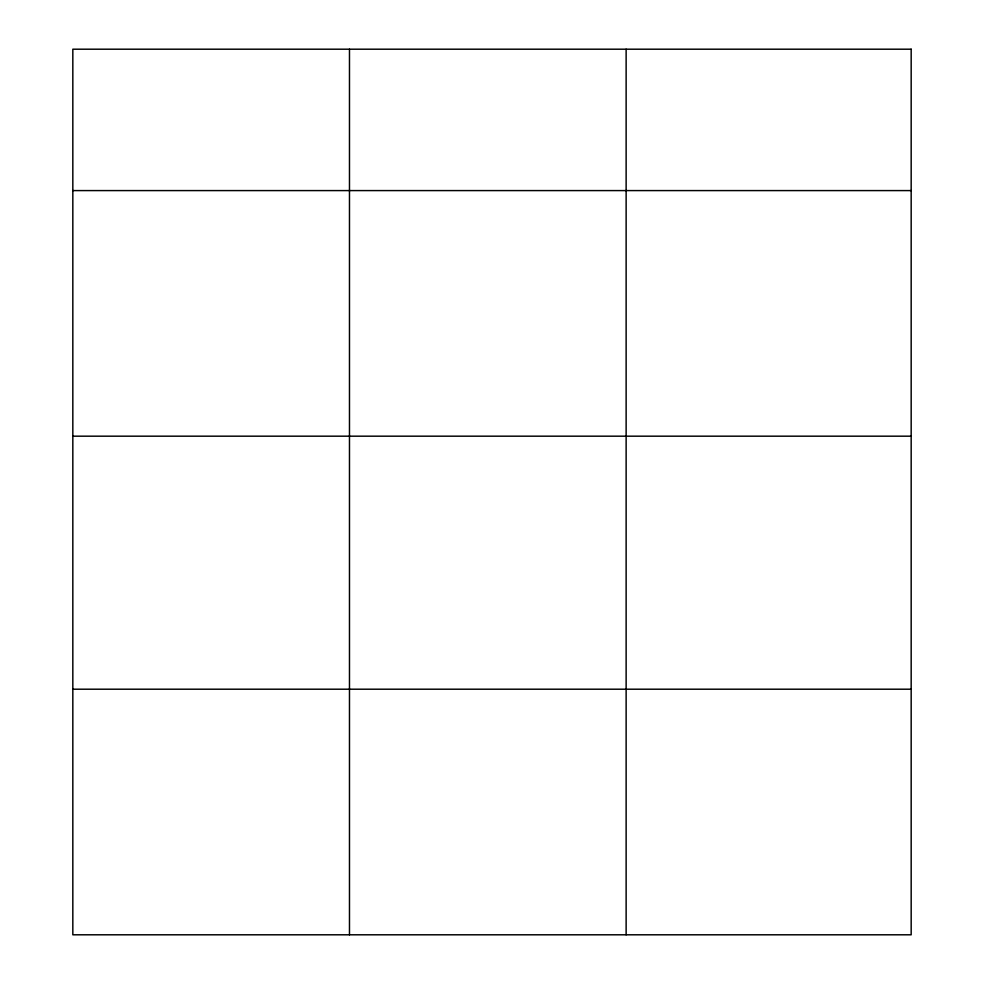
<?xml version="1.0" encoding="UTF-8"?>
<svg xmlns="http://www.w3.org/2000/svg" width="984" height="984" viewBox="0 0 984 984"><rect width="100%" height="100%" fill="white"/><g stroke="black" fill="none" stroke-linecap="round" stroke-linejoin="round"><path stroke-width="1.48" d="M72.828 190.588L911.172 190.588M72.828 436.183L911.172 436.183M72.828 689.206L911.172 689.206M626.131 49.2L626.131 934.8M349.48 49.2L349.48 934.8M911.172 49.2L72.828 49.2L72.828 934.8L911.172 934.8L911.172 49.2"/></g></svg>
